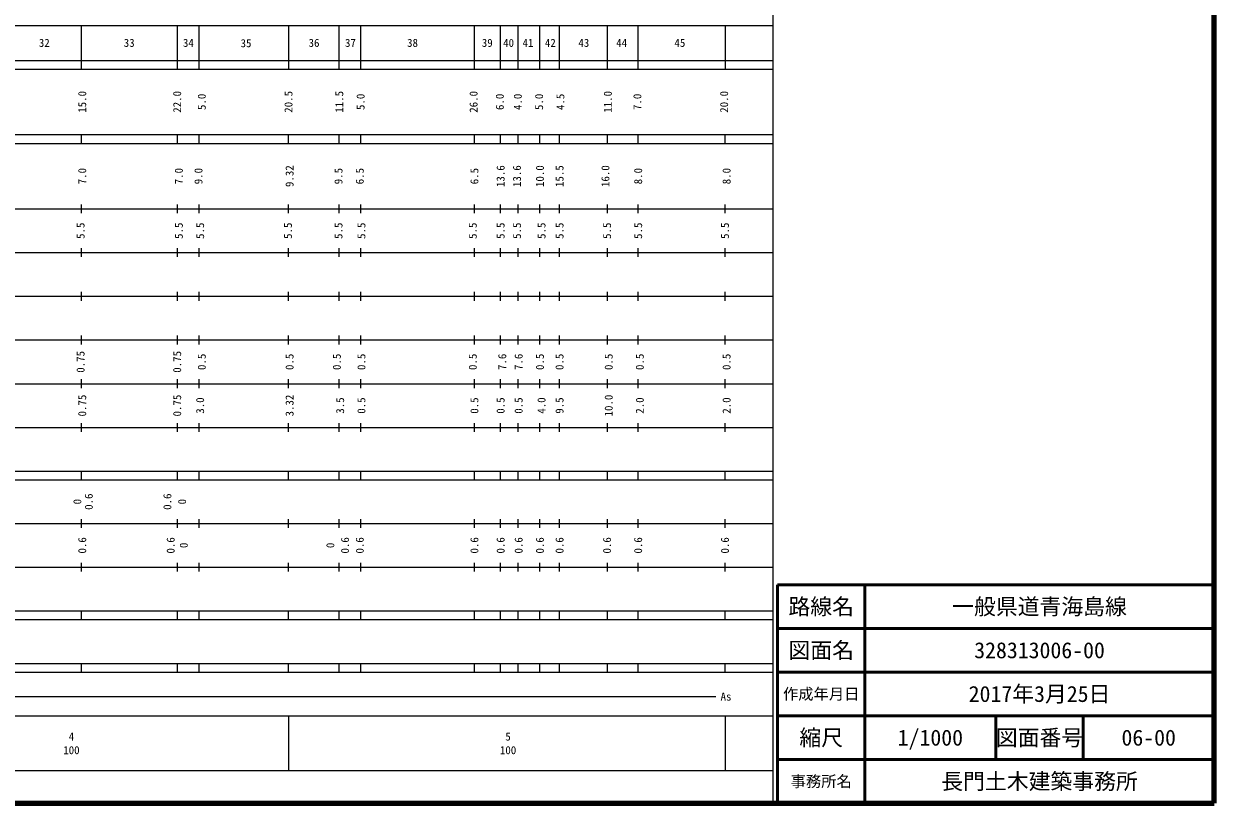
# Model space of a CAD drawing. Units: millimetres on the paper, enlarged 1000 times. Extents: x 40000 to 680000, y 20000 to 380000.
# Drawn here: x 407384 to 680000, y 20000 to 198357 of the extents above; entities that cross this region are included whole.
import ezdxf
from ezdxf.enums import TextEntityAlignment as Align

# ---------------------------------------------------------------- set-up
doc = ezdxf.new("R2010")
doc.units = ezdxf.units.MM
doc.header["$LTSCALE"] = 1000
for name, color, linetype, lineweight in [('M-TTL', 2, 'Continuous', 140), ('M-TTL-BAND', 7, 'Continuous', 25), ('M-TTL-FRAM', 2, 'Continuous', 50), ('M-TTL-LINE', 7, 'Continuous', 50), ('M-TTL-TXT', 7, 'Continuous', 13)]:
    doc.layers.add(name, color=color, linetype=linetype, lineweight=lineweight)
doc.styles.add('ＭＳ ゴシック', font='')
doc.styles.get('ＭＳ ゴシック').set_extended_font_data('MS Gothic')

msp = doc.modelspace()

# ---------------------------------------------------------------- linework, layer by layer
at = {"layer": 'M-TTL'}
for p, q in [((680000, 20000), (680000, 380000)), ((40000, 20000), (680000, 20000))]:
    msp.add_line(p, q, dxfattribs=at)
at = {"layer": 'M-TTL-BAND'}
for p, q in [((579000, 20000), (579000, 370000)), ((68000, 198000), (579000, 198000)), ((420500, 198000), (420500, 188000)), ((442500, 198000), (442500, 188000)), ((447500, 198000), (447500, 188000)), ((468000, 198000), (468000, 188000)), ((479500, 198000), (479500, 188000)), ((484500, 198000), (484500, 188000)), ((510500, 198000), (510500, 188000)), ((516500, 198000), (516500, 188000)), ((520500, 198000), (520500, 188000)), ((525500, 198000), (525500, 188000)), ((530000, 198000), (530000, 188000)), ((541000, 198000), (541000, 188000)), ((548000, 198000), (548000, 188000)), ((568000, 198000), (568000, 188000)), ((40000, 190000), (579000, 190000)), ((40000, 188000), (579000, 188000)), ((40000, 173000), (579000, 173000)), ((420500, 173000), (420500, 171000)), ((442500, 173000), (442500, 171000)), ((447500, 173000), (447500, 171000)), ((468000, 171000), (468000, 173000)), ((479500, 173000), (479500, 171000)), ((484500, 173000), (484500, 171000)), ((510500, 173000), (510500, 171000)), ((516500, 173000), (516500, 171000)), ((520500, 173000), (520500, 171000)), ((525500, 173000), (525500, 171000)), ((530000, 173000), (530000, 171000)), ((541000, 173000), (541000, 171000)), ((548000, 173000), (548000, 171000)), ((568000, 171000), (568000, 173000)), ((40000, 171000), (579000, 171000)), ((40000, 156000), (579000, 156000)), ((420500, 157000), (420500, 155000)), ((442500, 157000), (442500, 155000)), ((447500, 157000), (447500, 155000)), ((468000, 155000), (468000, 157000)), ((479500, 157000), (479500, 155000)), ((484500, 157000), (484500, 155000)), ((510500, 157000), (510500, 155000)), ((516500, 157000), (516500, 155000)), ((520500, 157000), (520500, 155000)), ((525500, 157000), (525500, 155000)), ((530000, 157000), (530000, 155000)), ((541000, 157000), (541000, 155000)), ((548000, 157000), (548000, 155000)), ((568000, 155000), (568000, 157000)), ((46000, 146000), (579000, 146000)), ((420500, 147000), (420500, 145000)), ((442500, 147000), (442500, 145000)), ((447500, 147000), (447500, 145000)), ((468000, 145000), (468000, 147000)), ((479500, 147000), (479500, 145000)), ((484500, 147000), (484500, 145000)), ((510500, 147000), (510500, 145000)), ((516500, 147000), (516500, 145000)), ((520500, 147000), (520500, 145000)), ((525500, 147000), (525500, 145000)), ((530000, 147000), (530000, 145000)), ((541000, 147000), (541000, 145000)), ((548000, 147000), (548000, 145000)), ((568000, 145000), (568000, 147000)), ((420500, 137000), (420500, 135000)), ((442500, 137000), (442500, 135000)), ((447500, 137000), (447500, 135000)), ((468000, 135000), (468000, 137000)), ((479500, 137000), (479500, 135000)), ((484500, 137000), (484500, 135000)), ((510500, 137000), (510500, 135000)), ((516500, 137000), (516500, 135000)), ((520500, 137000), (520500, 135000)), ((525500, 137000), (525500, 135000)), ((530000, 137000), (530000, 135000)), ((541000, 137000), (541000, 135000)), ((548000, 137000), (548000, 135000)), ((568000, 135000), (568000, 137000)), ((52000, 136000), (579000, 136000)), ((46000, 126000), (579000, 126000)), ((420500, 127000), (420500, 125000)), ((442500, 127000), (442500, 125000)), ((447500, 127000), (447500, 125000)), ((468000, 125000), (468000, 127000)), ((479500, 127000), (479500, 125000)), ((484500, 127000), (484500, 125000)), ((510500, 127000), (510500, 125000)), ((516500, 127000), (516500, 125000)), ((520500, 127000), (520500, 125000)), ((525500, 127000), (525500, 125000)), ((530000, 127000), (530000, 125000)), ((541000, 127000), (541000, 125000)), ((548000, 127000), (548000, 125000)), ((568000, 125000), (568000, 127000)), ((52000, 116000), (579000, 116000)), ((420500, 117000), (420500, 115000)), ((442500, 117000), (442500, 115000)), ((447500, 117000), (447500, 115000)), ((468000, 115000), (468000, 117000)), ((479500, 117000), (479500, 115000)), ((484500, 117000), (484500, 115000)), ((510500, 117000), (510500, 115000)), ((516500, 117000), (516500, 115000)), ((520500, 117000), (520500, 115000)), ((525500, 117000), (525500, 115000)), ((530000, 117000), (530000, 115000)), ((541000, 117000), (541000, 115000)), ((548000, 117000), (548000, 115000)), ((568000, 115000), (568000, 117000)), ((420500, 107000), (420500, 105000)), ((442500, 107000), (442500, 105000)), ((447500, 107000), (447500, 105000)), ((468000, 105000), (468000, 107000)), ((479500, 107000), (479500, 105000)), ((484500, 107000), (484500, 105000)), ((510500, 107000), (510500, 105000)), ((516500, 107000), (516500, 105000)), ((520500, 107000), (520500, 105000)), ((525500, 107000), (525500, 105000)), ((530000, 107000), (530000, 105000)), ((541000, 107000), (541000, 105000)), ((548000, 107000), (548000, 105000)), ((568000, 105000), (568000, 107000)), ((46000, 106000), (579000, 106000)), ((40000, 96000), (579000, 96000)), ((420500, 96000), (420500, 94000)), ((442500, 96000), (442500, 94000)), ((447500, 96000), (447500, 94000)), ((468000, 94000), (468000, 96000)), ((479500, 96000), (479500, 94000)), ((484500, 96000), (484500, 94000)), ((510500, 96000), (510500, 94000)), ((516500, 96000), (516500, 94000)), ((520500, 96000), (520500, 94000)), ((525500, 96000), (525500, 94000)), ((530000, 96000), (530000, 94000)), ((541000, 96000), (541000, 94000)), ((548000, 96000), (548000, 94000)), ((568000, 94000), (568000, 96000)), ((40000, 94000), (579000, 94000)), ((420500, 85000), (420500, 83000)), ((442500, 85000), (442500, 83000)), ((447500, 85000), (447500, 83000)), ((468000, 83000), (468000, 85000)), ((479500, 85000), (479500, 83000)), ((484500, 85000), (484500, 83000)), ((510500, 85000), (510500, 83000)), ((516500, 85000), (516500, 83000)), ((520500, 85000), (520500, 83000)), ((525500, 85000), (525500, 83000)), ((530000, 85000), (530000, 83000)), ((541000, 85000), (541000, 83000)), ((548000, 85000), (548000, 83000)), ((568000, 83000), (568000, 85000)), ((49000, 84000), (579000, 84000)), ((40000, 74000), (579000, 74000)), ((420500, 75000), (420500, 73000)), ((442500, 75000), (442500, 73000)), ((447500, 75000), (447500, 73000)), ((468000, 73000), (468000, 75000)), ((479500, 75000), (479500, 73000)), ((484500, 75000), (484500, 73000)), ((510500, 75000), (510500, 73000)), ((516500, 75000), (516500, 73000)), ((520500, 75000), (520500, 73000)), ((525500, 75000), (525500, 73000)), ((530000, 75000), (530000, 73000)), ((541000, 75000), (541000, 73000)), ((548000, 75000), (548000, 73000)), ((568000, 73000), (568000, 75000)), ((40000, 64000), (579000, 64000)), ((420500, 64000), (420500, 62000)), ((442500, 64000), (442500, 62000)), ((447500, 64000), (447500, 62000)), ((468000, 62000), (468000, 64000)), ((479500, 64000), (479500, 62000)), ((484500, 64000), (484500, 62000)), ((510500, 64000), (510500, 62000)), ((516500, 64000), (516500, 62000)), ((520500, 64000), (520500, 62000)), ((525500, 64000), (525500, 62000)), ((530000, 64000), (530000, 62000)), ((541000, 64000), (541000, 62000)), ((548000, 64000), (548000, 62000)), ((568000, 62000), (568000, 64000)), ((40000, 62000), (579000, 62000)), ((40000, 52000), (579000, 52000)), ((420500, 52000), (420500, 50000)), ((442500, 52000), (442500, 50000)), ((447500, 52000), (447500, 50000)), ((468000, 50000), (468000, 52000)), ((479500, 52000), (479500, 50000)), ((484500, 52000), (484500, 50000)), ((510500, 52000), (510500, 50000)), ((516500, 52000), (516500, 50000)), ((520500, 52000), (520500, 50000)), ((525500, 52000), (525500, 50000)), ((530000, 52000), (530000, 50000)), ((541000, 52000), (541000, 50000)), ((548000, 52000), (548000, 50000)), ((568000, 50000), (568000, 52000)), ((40000, 50000), (579000, 50000)), ((70805, 44406), (565903, 44406)), ((40000, 40000), (579000, 40000)), ((468000, 40000), (468000, 27500)), ((568000, 40000), (568000, 27500)), ((68000, 27500), (579000, 27500))]:
    msp.add_line(p, q, dxfattribs=at)
at = {"layer": 'M-TTL-FRAM'}
for p, q in [((680000, 70000), (580000, 70000)), ((580000, 70000), (580000, 20000))]:
    msp.add_line(p, q, dxfattribs=at)
at = {"layer": 'M-TTL-LINE'}
for p, q in [((600000, 70000), (600000, 20000)), ((680000, 60000), (580000, 60000)), ((680000, 50000), (580000, 50000)), ((680000, 40000), (580000, 40000)), ((630000, 40000), (630000, 30000)), ((650000, 40000), (650000, 30000)), ((680000, 30000), (580000, 30000))]:
    msp.add_line(p, q, dxfattribs=at)

# ---------------------------------------------------------------- texts
at = {"layer": 'M-TTL-BAND', "style": 'ＭＳ ゴシック'}
for s, p in [('32', (412074, 194000)), ('33', (431519, 194000)), ('34', (445075, 194000)), ('35', (458276, 193923)), ('36', (473853, 194000)), ('37', (482187, 194000)), ('38', (496410, 194000)), ('39', (513522, 194000)), ('40', (518411, 194000)), ('41', (522855, 194000)), ('42', (527967, 194000)), ('43', (535634, 194000)), ('44', (544301, 194000)), ('45', (557634, 194000)), ('As', (568201, 44406)), ('4', (418288, 35238)), ('5', (518288, 35238)), ('100', (418288, 32131)), ('100', (518288, 32131))]:
    msp.add_text(s, height=1833, dxfattribs=at).set_placement(p, align=Align.MIDDLE_CENTER)
for s, p in [('15.0', (420753, 180500)), ('22.0', (442504, 180500)), ('20.5', (467990, 180500)), ('11.5', (479630, 180500)), ('26.0', (510381, 180500)), ('11.0', (541132, 180500)), ('20.0', (567758, 180500)), ('5.0', (448129, 180500)), ('5.0', (484505, 180500)), ('6.0', (516381, 180500)), ('4.0', (520506, 180500)), ('5.0', (525382, 180500)), ('4.5', (530257, 180500)), ('7.0', (547882, 180500)), ('7.0', (420753, 163500)), ('7.0', (442879, 163500)), ('9.0', (447379, 163500)), ('9.32', (468240, 163500)), ('9.5', (479442, 163500)), ('6.5', (484318, 163500)), ('6.5', (510569, 163500)), ('13.6', (516569, 163500)), ('13.6', (520319, 163500)), ('10.0', (525569, 163500)), ('15.5', (530069, 163500)), ('16.0', (540570, 163500)), ('8.0', (548070, 163500)), ('8.0', (568321, 163500)), ('5.5', (420378, 151000)), ('5.5', (442879, 151000)), ('5.5', (447754, 151000)), ('5.5', (467865, 151000)), ('5.5', (479442, 151000)), ('5.5', (484693, 151000)), ('5.5', (510194, 151000)), ('5.5', (516569, 151000)), ('5.5', (520319, 151000)), ('5.5', (525944, 151000)), ('5.5', (530069, 151000)), ('5.5', (540945, 151000)), ('5.5', (548070, 151000)), ('5.5', (567946, 151000)), ('0.75', (420378, 121000)), ('0.75', (442504, 121000)), ('0.5', (448129, 121000)), ('0.5', (468240, 121000)), ('0.5', (479067, 121000)), ('0.5', (484693, 121000)), ('0.5', (510194, 121000)), ('7.6', (516944, 121000)), ('7.6', (520694, 121000)), ('0.5', (525569, 121000)), ('0.5', (530069, 121000)), ('0.5', (541320, 121000)), ('0.5', (548445, 121000)), ('0.5', (568321, 121000)), ('0.75', (420753, 111000)), ('0.75', (442504, 111000)), ('3.0', (447754, 111000)), ('3.32', (468240, 111000)), ('3.5', (479817, 111000)), ('0.5', (484693, 111000)), ('0.5', (510569, 111000)), ('0.5', (516569, 111000)), ('0.5', (520694, 111000)), ('4.0', (525944, 111000)), ('9.5', (530069, 111000)), ('10.0', (541320, 111000)), ('2.0', (548445, 111000)), ('2.0', (568321, 111000)), ('0.6', (422253, 89000)), ('0.6', (440253, 89000)), ('0', (419628, 89000)), ('0', (443629, 89000)), ('0.6', (420753, 79000)), ('0.6', (441004, 79000)), ('0', (444004, 79000)), ('0', (477567, 79000)), ('0.6', (480942, 79000)), ('0.6', (484318, 79000)), ('0.6', (510569, 79000)), ('0.6', (516569, 79000)), ('0.6', (520694, 79000)), ('0.6', (525569, 79000)), ('0.6', (530069, 79000)), ('0.6', (540945, 79000)), ('0.6', (548070, 79000)), ('0.6', (567946, 79000))]:
    msp.add_text(s, height=1833, rotation=90, dxfattribs=at).set_placement(p, align=Align.MIDDLE_CENTER)
at = {"layer": 'M-TTL-TXT', "style": 'ＭＳ ゴシック'}
for s, height, p in [('路線名', 3666, (590000, 65000)), ('一般県道青海島線', 3666, (640000, 65000)), ('図面名', 3666, (590000, 55000)), ('328313006-00', 3666, (640000, 55000)), ('作成年月日', 2566, (590000, 45000)), ('2017年3月25日', 3666, (640000, 45000)), ('縮尺', 3666, (590000, 35000)), ('1/1000', 3666, (615000, 35000)), ('図面番号', 3666, (640000, 35000)), ('06-00', 3666, (665000, 35000)), ('長門土木建築事務所', 3666, (640000, 25000)), ('事務所名', 2566, (590000, 25000))]:
    msp.add_text(s, height=height, dxfattribs=at).set_placement(p, align=Align.MIDDLE_CENTER)

doc.saveas('drawing.dxf')
